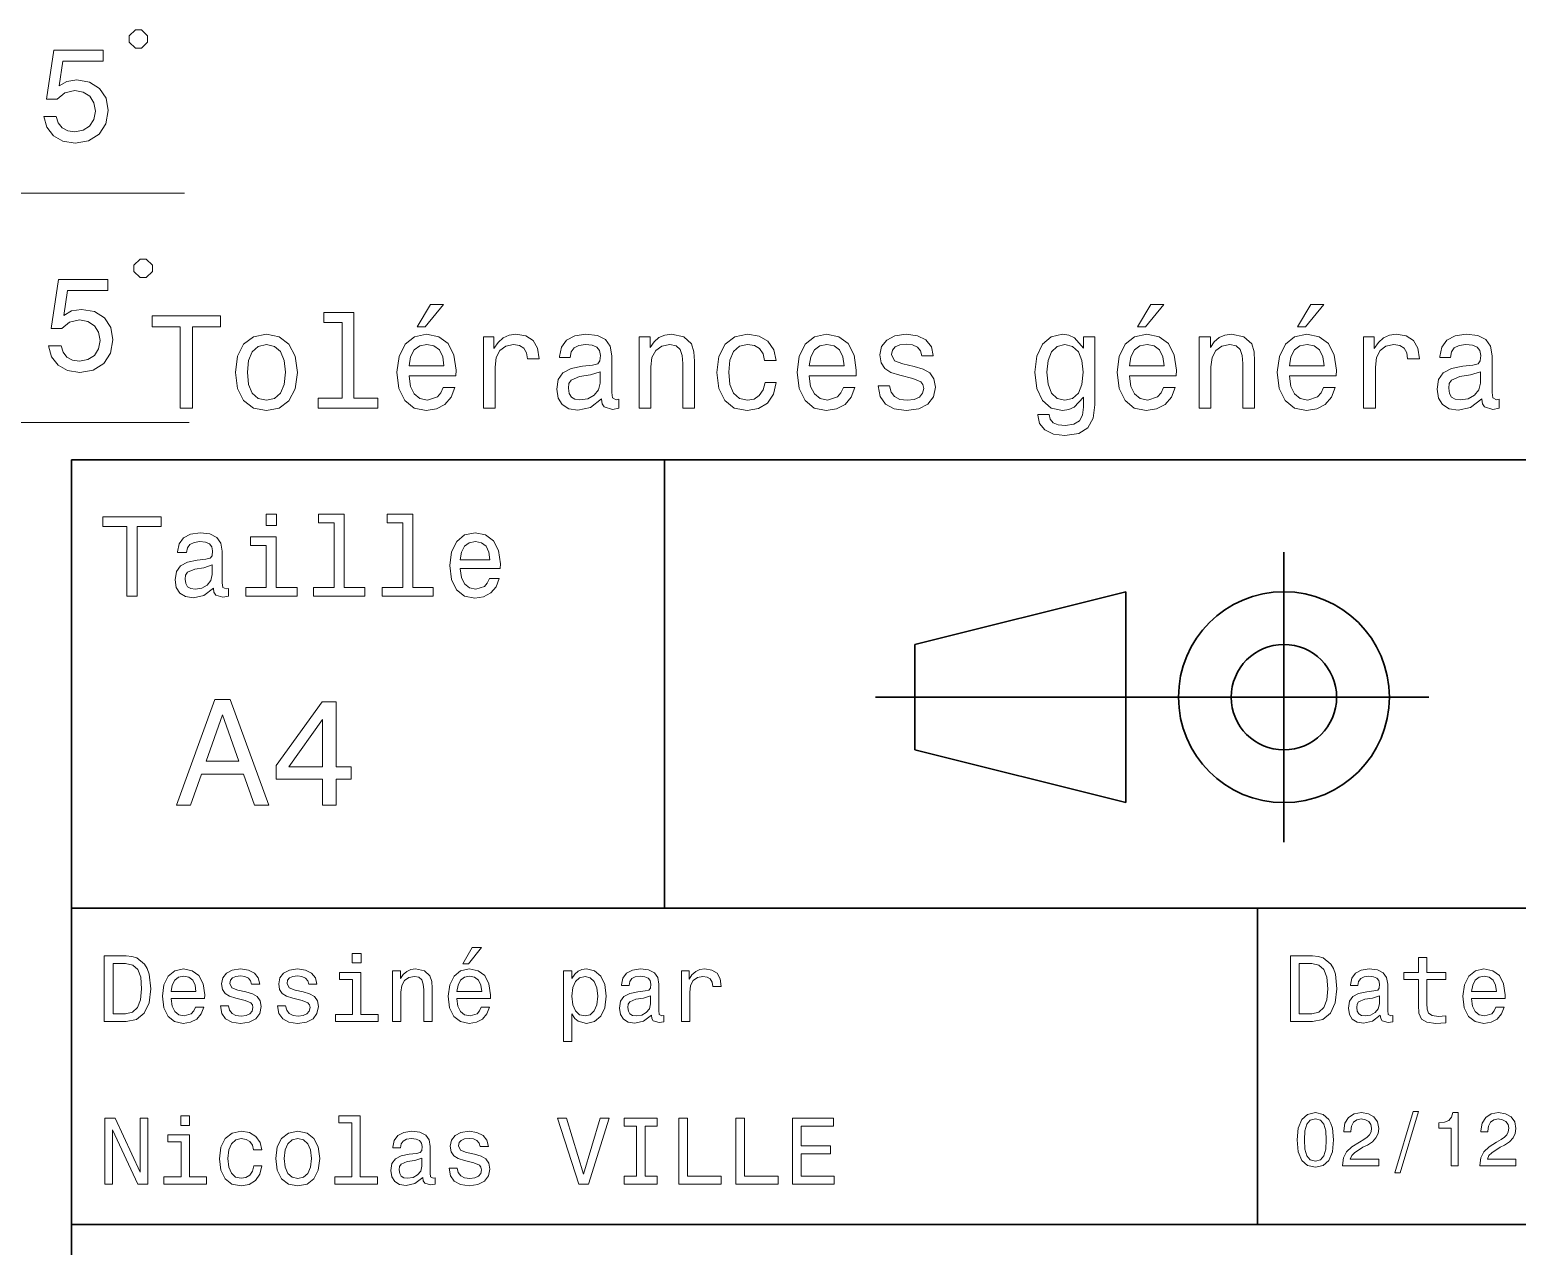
# Model space of a CAD drawing. Extents: x 0 to 297, y 0 to 210.
# Drawn here: x 95.4 to 151.9, y 40.2 to 86.3 of the extents above; entities that cross this region are included whole.
import ezdxf

# ---------------------------------------------------------------- set-up
doc = ezdxf.new("R2010")
doc.units = 0

msp = doc.modelspace()

# ---------------------------------------------------------------- linework, layer by layer
at = {"color": 7, "lineweight": 13}
for p, q in [((71.696877, 80.121094), (101.293655, 80.121094)), ((79.347679, 71.418694), (101.472412, 71.418694))]:
    msp.add_line(p, q, dxfattribs=at)
at = {"color": 7, "lineweight": 35}
for p, q in [((97, 10), (97, 70)), ((97, 70), (287, 70)), ((127.5, 61), (148.5, 61)), ((97, 53), (162, 53)), ((97, 41), (162, 41))]:
    msp.add_line(p, q, dxfattribs=at)
at = {"color": 7, "lineweight": 35, "ltscale": 0.425}
msp.add_line((119.5, 53), (119.5, 70), dxfattribs=at)
at = {"color": 7, "lineweight": 35, "ltscale": 0.275}
msp.add_line((143, 55.5), (143, 66.5), dxfattribs=at)
at = {"color": 7, "lineweight": 35, "ltscale": 0.206155}
for p, q in [((129, 63), (137, 65)), ((137, 57), (129, 59))]:
    msp.add_line(p, q, dxfattribs=at)
at = {"color": 7, "lineweight": 35, "ltscale": 0.2}
msp.add_line((137, 65), (137, 57), dxfattribs=at)
at = {"color": 7, "lineweight": 35, "ltscale": 0.1}
msp.add_line((129, 59), (129, 63), dxfattribs=at)
at = {"color": 7, "lineweight": 35, "ltscale": 0.3}
msp.add_line((142, 41), (142, 53), dxfattribs=at)
at = {"color": 7, "lineweight": 13}
for points in [[(99.426987, 85.621094), (99.660324, 85.621094), (99.893661, 85.854424), (99.893661, 86.087761), (99.660324, 86.321091), (99.426987, 86.321091), (99.193657, 86.087761), (99.193657, 85.854424)], [(95.95826, 83.03392), (96.069214, 82.620377), (96.31633, 82.297607), (96.679443, 82.095879), (97.143417, 82.020226), (97.652786, 82.111008), (98.051193, 82.358124), (98.30336, 82.751495), (98.399185, 83.255821), (98.313446, 83.724838), (98.071365, 84.092995), (97.69313, 84.330025), (97.203934, 84.415764), (96.825699, 84.35524), (96.533188, 84.188812), (96.674393, 85.131897), (98.207535, 85.131897), (98.207535, 85.545441), (96.336502, 85.545441), (96.059128, 83.689537), (96.462585, 83.689537), (96.755089, 83.926567), (97.128288, 84.012306), (97.45105, 83.956825), (97.698174, 83.795441), (97.854507, 83.548325), (97.909988, 83.230606), (97.854507, 82.91288), (97.69313, 82.665764), (97.446014, 82.509422), (97.128288, 82.453949), (96.860992, 82.48925), (96.654221, 82.60524), (96.50293, 82.786797), (96.427277, 83.03392)], [(99.605751, 76.918694), (99.839081, 76.918694), (100.072418, 77.152023), (100.072418, 77.385361), (99.839081, 77.61869), (99.605751, 77.61869), (99.372421, 77.385361), (99.372421, 77.152023)], [(96.137024, 74.33152), (96.247971, 73.917969), (96.495087, 73.595207), (96.8582, 73.393478), (97.322174, 73.317825), (97.831543, 73.408607), (98.229958, 73.655724), (98.482117, 74.049095), (98.577942, 74.553421), (98.492203, 75.022438), (98.25013, 75.390594), (97.871887, 75.627625), (97.382698, 75.713364), (97.004456, 75.65284), (96.711945, 75.48642), (96.853157, 76.429497), (98.386299, 76.429497), (98.386299, 76.843048), (96.515259, 76.843048), (96.237885, 74.987137), (96.641342, 74.987137), (96.933853, 75.224167), (97.307053, 75.309906), (97.629814, 75.254425), (97.876938, 75.093048), (98.033272, 74.845924), (98.088745, 74.528206), (98.033272, 74.21048), (97.871887, 73.963364), (97.624771, 73.807022), (97.307053, 73.751549), (97.039757, 73.78685), (96.832985, 73.90284), (96.681686, 74.084396), (96.606041, 74.33152)], [(110.122002, 75.045486), (110.419548, 75.045486), (111.12056, 75.902832), (110.626328, 75.902832)], [(137.446198, 75.045486), (137.743759, 75.045486), (138.444763, 75.902832), (137.950531, 75.902832)], [(143.51825, 75.045486), (143.815796, 75.045486), (144.516815, 75.902832), (144.022568, 75.902832)], [(101.129929, 71.969116), (101.593903, 71.969116), (101.593903, 75.045486), (102.652977, 75.045486), (102.652977, 75.469116), (100.065804, 75.469116), (100.065804, 75.045486), (101.129929, 75.045486)], [(107.272575, 75.216957), (107.272575, 72.342316), (106.359756, 72.342316), (106.359756, 71.969116), (108.624161, 71.969116), (108.624161, 72.342316), (107.716385, 72.342316), (107.716385, 75.590157), (106.576614, 75.590157), (106.576614, 75.216957)], [(103.222862, 73.320702), (103.303558, 72.705429), (103.535545, 72.251534), (103.903702, 71.969116), (104.397934, 71.873299), (104.887131, 71.969116), (105.255287, 72.24649), (105.487274, 72.700386), (105.573013, 73.320702), (105.487274, 73.935974), (105.255287, 74.394905), (104.887131, 74.672287), (104.397934, 74.773148), (103.903702, 74.672287), (103.535545, 74.389862), (103.303558, 73.935974)], [(109.814362, 73.194618), (111.589584, 73.194618), (111.59462, 73.40139), (111.513931, 73.981361), (111.29203, 74.415085), (110.939003, 74.67733), (110.469986, 74.773148), (110.011047, 74.672287), (109.65802, 74.389862), (109.431076, 73.930931), (109.350388, 73.325745), (109.426033, 72.705429), (109.652985, 72.251534), (110.000961, 71.969116), (110.454857, 71.873299), (110.848228, 71.938858), (111.17099, 72.110329), (111.40802, 72.38266), (111.544189, 72.745773), (111.105431, 72.745773), (111.014648, 72.544044), (110.88353, 72.392746), (110.51033, 72.271713), (110.222862, 72.327187), (110.006004, 72.5037), (109.864799, 72.791161), (109.814362, 73.179489)], [(112.628487, 71.969116), (113.072289, 71.969116), (113.072289, 73.517387), (113.117676, 73.890587), (113.253845, 74.157875), (113.475746, 74.31926), (113.7733, 74.374733), (113.995201, 74.339432), (114.161629, 74.238571), (114.262489, 74.067101), (114.297791, 73.835114), (114.746643, 73.835114), (114.686119, 74.243614), (114.519699, 74.536118), (114.242317, 74.712631), (113.864075, 74.773148), (113.606873, 74.732803), (113.384972, 74.631943), (113.188286, 74.460472), (113.031944, 74.228485), (113.031944, 74.67733), (112.628487, 74.67733)], [(117.106873, 72.322144), (117.106873, 72.307014), (117.132088, 72.135544), (117.207733, 72.014503), (117.525459, 71.918686), (117.772575, 71.95903), (117.772575, 72.301971), (117.666672, 72.286842), (117.525459, 72.352402), (117.500244, 72.554131), (117.500244, 73.956146), (117.439728, 74.314217), (117.263214, 74.566376), (116.955574, 74.717674), (116.521858, 74.773148), (116.098228, 74.712631), (115.785545, 74.541161), (115.58886, 74.273872), (115.5233, 73.920845), (115.5233, 73.890587), (115.921715, 73.890587), (115.957016, 74.102402), (116.067963, 74.2537), (116.249527, 74.344475), (116.506729, 74.379776), (116.753845, 74.354561), (116.930359, 74.278915), (117.03627, 74.147789), (117.071571, 73.966232), (117.051392, 73.754417), (116.970703, 73.648514), (116.768974, 73.598076), (116.390732, 73.557732), (115.957016, 73.466957), (115.649376, 73.305573), (115.467819, 73.053413), (115.412346, 72.680214), (115.462776, 72.347359), (115.619118, 72.100243), (115.871277, 71.943901), (116.219261, 71.888428), (116.688286, 71.994331)], [(118.534103, 71.969116), (118.977905, 71.969116), (118.977905, 73.532516), (119.0233, 73.890587), (119.169556, 74.152832), (119.3965, 74.314217), (119.699089, 74.374733), (119.941162, 74.324303), (120.092461, 74.188133), (120.168106, 73.961189), (120.193329, 73.6586), (120.193329, 71.969116), (120.637131, 71.969116), (120.637131, 73.749374), (120.616959, 74.107445), (120.526184, 74.404999), (120.22863, 74.67733), (119.764648, 74.773148), (119.507446, 74.737846), (119.290588, 74.642029), (119.103989, 74.480644), (118.957733, 74.263786), (118.957733, 74.67733), (118.534103, 74.67733)], [(123.294914, 73.779633), (123.733673, 73.779633), (123.642899, 74.18309), (123.426041, 74.500816), (123.088142, 74.697502), (122.649384, 74.773148), (122.16523, 74.672287), (121.797073, 74.389862), (121.565086, 73.930931), (121.48439, 73.315659), (121.560043, 72.705429), (121.786987, 72.251534), (122.145058, 71.969116), (122.634247, 71.873299), (123.06797, 71.948944), (123.405869, 72.160759), (123.637848, 72.493614), (123.738716, 72.937416), (123.315086, 72.937416), (123.239441, 72.654999), (123.098228, 72.443176), (122.8965, 72.312057), (122.649384, 72.271713), (122.341743, 72.337273), (122.119843, 72.539001), (121.983673, 72.866814), (121.938286, 73.330788), (121.983673, 73.784676), (122.124886, 74.112488), (122.35183, 74.314217), (122.649384, 74.384819), (122.911629, 74.339432), (123.108315, 74.223442), (123.239441, 74.031799)], [(124.994476, 73.194618), (126.769699, 73.194618), (126.774734, 73.40139), (126.694046, 73.981361), (126.472145, 74.415085), (126.119118, 74.67733), (125.650101, 74.773148), (125.191162, 74.672287), (124.838142, 74.389862), (124.611191, 73.930931), (124.530502, 73.325745), (124.606155, 72.705429), (124.833099, 72.251534), (125.181076, 71.969116), (125.634972, 71.873299), (126.028343, 71.938858), (126.351105, 72.110329), (126.588142, 72.38266), (126.724304, 72.745773), (126.285545, 72.745773), (126.194763, 72.544044), (126.063644, 72.392746), (125.690445, 72.271713), (125.402985, 72.327187), (125.186127, 72.5037), (125.044914, 72.791161), (124.994476, 73.179489)], [(128.968536, 73.547646), (128.539871, 73.648514), (128.222137, 73.764503), (128.116241, 74.001534), (128.1465, 74.167961), (128.252411, 74.289001), (128.423874, 74.364647), (128.67099, 74.394905), (128.90802, 74.364647), (129.09462, 74.273872), (129.215668, 74.137703), (129.266098, 73.956146), (129.699814, 73.956146), (129.699814, 73.966232), (129.624161, 74.294044), (129.417389, 74.551247), (129.09462, 74.712631), (128.67099, 74.773148), (128.24231, 74.712631), (127.929642, 74.546204), (127.732956, 74.299088), (127.672432, 73.986404), (127.717819, 73.683815), (127.859032, 73.472), (128.091019, 73.320702), (128.428925, 73.21479), (128.923157, 73.093758), (129.225739, 72.967674), (129.306442, 72.866814), (129.3367, 72.715515), (129.291306, 72.528915), (129.170273, 72.387703), (128.973587, 72.296928), (128.711334, 72.26667), (128.43396, 72.296928), (128.232239, 72.402832), (128.096069, 72.574303), (128.040588, 72.811333), (127.611916, 72.811333), (127.682518, 72.407875), (127.88929, 72.115372), (128.217102, 71.938858), (128.67099, 71.873299), (129.14505, 71.938858), (129.493042, 72.115372), (129.704849, 72.397789), (129.780502, 72.765945), (129.725021, 73.083672), (129.56868, 73.300529), (129.311478, 73.441742)], [(135.822296, 72.090157), (135.822296, 74.67733), (135.398651, 74.67733), (135.398651, 74.238571), (135.050674, 74.636986), (134.838852, 74.737846), (134.601822, 74.773148), (134.173157, 74.672287), (133.840302, 74.389862), (133.623444, 73.935974), (133.547791, 73.325745), (133.623444, 72.710472), (133.840302, 72.256577), (134.173157, 71.969116), (134.601822, 71.873299), (134.843903, 71.9086), (135.045624, 71.999374), (135.398651, 72.38266), (135.398651, 71.999374), (135.358307, 71.696785), (135.24736, 71.479919), (135.035538, 71.353844), (134.717819, 71.308456), (134.440445, 71.338715), (134.243759, 71.41436), (134.127762, 71.545486), (134.092468, 71.722), (133.663788, 71.722), (133.663788, 71.701828), (133.72934, 71.379059), (133.931076, 71.136986), (134.253845, 70.980644), (134.692596, 70.925171), (135.217102, 71.000816), (135.565079, 71.212631), (135.761765, 71.580788)], [(137.138565, 73.194618), (138.913788, 73.194618), (138.918823, 73.40139), (138.838135, 73.981361), (138.616241, 74.415085), (138.263214, 74.67733), (137.794189, 74.773148), (137.335251, 74.672287), (136.982224, 74.389862), (136.75528, 73.930931), (136.674591, 73.325745), (136.750244, 72.705429), (136.977188, 72.251534), (137.325165, 71.969116), (137.779053, 71.873299), (138.172424, 71.938858), (138.495193, 72.110329), (138.732224, 72.38266), (138.868393, 72.745773), (138.429626, 72.745773), (138.338852, 72.544044), (138.207733, 72.392746), (137.834534, 72.271713), (137.547073, 72.327187), (137.330215, 72.5037), (137.188995, 72.791161), (137.138565, 73.179489)], [(139.786255, 71.969116), (140.230072, 71.969116), (140.230072, 73.532516), (140.275452, 73.890587), (140.421707, 74.152832), (140.648651, 74.314217), (140.951248, 74.374733), (141.193329, 74.324303), (141.34462, 74.188133), (141.420273, 73.961189), (141.44548, 73.6586), (141.44548, 71.969116), (141.889282, 71.969116), (141.889282, 73.749374), (141.86911, 74.107445), (141.778336, 74.404999), (141.480789, 74.67733), (141.016815, 74.773148), (140.759613, 74.737846), (140.542755, 74.642029), (140.35614, 74.480644), (140.2099, 74.263786), (140.2099, 74.67733), (139.786255, 74.67733)], [(143.210617, 73.194618), (144.985825, 73.194618), (144.990875, 73.40139), (144.910187, 73.981361), (144.688278, 74.415085), (144.335251, 74.67733), (143.866241, 74.773148), (143.407303, 74.672287), (143.054276, 74.389862), (142.827332, 73.930931), (142.746643, 73.325745), (142.822281, 72.705429), (143.049225, 72.251534), (143.397217, 71.969116), (143.851105, 71.873299), (144.244476, 71.938858), (144.567245, 72.110329), (144.804276, 72.38266), (144.940445, 72.745773), (144.501678, 72.745773), (144.410904, 72.544044), (144.279785, 72.392746), (143.906586, 72.271713), (143.61911, 72.327187), (143.402252, 72.5037), (143.261047, 72.791161), (143.210617, 73.179489)], [(146.024734, 71.969116), (146.468536, 71.969116), (146.468536, 73.517387), (146.513931, 73.890587), (146.650085, 74.157875), (146.871994, 74.31926), (147.16954, 74.374733), (147.391449, 74.339432), (147.557877, 74.238571), (147.658737, 74.067101), (147.694046, 73.835114), (148.142883, 73.835114), (148.082367, 74.243614), (147.915939, 74.536118), (147.638565, 74.712631), (147.260315, 74.773148), (147.003113, 74.732803), (146.781219, 74.631943), (146.584534, 74.460472), (146.428192, 74.228485), (146.428192, 74.67733), (146.024734, 74.67733)], [(150.503113, 72.322144), (150.503113, 72.307014), (150.528336, 72.135544), (150.603973, 72.014503), (150.921707, 71.918686), (151.168823, 71.95903), (151.168823, 72.301971), (151.062912, 72.286842), (150.921707, 72.352402), (150.896484, 72.554131), (150.896484, 73.956146), (150.835968, 74.314217), (150.659454, 74.566376), (150.351822, 74.717674), (149.918106, 74.773148), (149.494476, 74.712631), (149.181793, 74.541161), (148.985107, 74.273872), (148.91954, 73.920845), (148.91954, 73.890587), (149.317963, 73.890587), (149.353271, 74.102402), (149.464218, 74.2537), (149.645767, 74.344475), (149.902969, 74.379776), (150.150085, 74.354561), (150.326599, 74.278915), (150.43251, 74.147789), (150.467819, 73.966232), (150.447647, 73.754417), (150.366943, 73.648514), (150.165222, 73.598076), (149.786987, 73.557732), (149.353271, 73.466957), (149.045624, 73.305573), (148.864075, 73.053413), (148.808594, 72.680214), (148.859024, 72.347359), (149.015366, 72.100243), (149.267532, 71.943901), (149.615509, 71.888428), (150.084534, 71.994331)], [(103.676758, 73.325745), (103.722145, 73.779633), (103.863358, 74.107445), (104.090302, 74.309174), (104.397934, 74.379776), (104.700531, 74.309174), (104.927475, 74.112488), (105.068687, 73.779633), (105.119118, 73.325745), (105.068687, 72.866814), (104.927475, 72.533958), (104.700531, 72.33223), (104.397934, 72.26667), (104.090302, 72.33223), (103.863358, 72.533958), (103.722145, 72.866814)], [(109.814362, 73.567818), (109.869843, 73.915802), (110.006004, 74.173004), (110.212776, 74.329346), (110.485115, 74.384819), (110.752403, 74.329346), (110.959175, 74.173004), (111.085258, 73.915802), (111.130646, 73.567818)], [(124.994476, 73.567818), (125.049957, 73.915802), (125.186127, 74.173004), (125.392899, 74.329346), (125.66523, 74.384819), (125.932518, 74.329346), (126.13929, 74.173004), (126.265373, 73.915802), (126.31076, 73.567818)], [(134.006729, 73.325745), (134.052109, 73.77459), (134.188278, 74.107445), (134.400101, 74.304131), (134.682526, 74.374733), (134.980072, 74.304131), (135.201965, 74.107445), (135.338135, 73.77459), (135.388565, 73.325745), (135.338135, 72.866814), (135.201965, 72.539001), (134.980072, 72.337273), (134.682526, 72.271713), (134.400101, 72.337273), (134.188278, 72.539001), (134.052109, 72.871857)], [(137.138565, 73.567818), (137.194046, 73.915802), (137.330215, 74.173004), (137.536987, 74.329346), (137.809326, 74.384819), (138.076614, 74.329346), (138.283386, 74.173004), (138.409454, 73.915802), (138.454849, 73.567818)], [(143.210617, 73.567818), (143.266083, 73.915802), (143.402252, 74.173004), (143.609024, 74.329346), (143.881363, 74.384819), (144.148651, 74.329346), (144.355423, 74.173004), (144.481506, 73.915802), (144.526886, 73.567818)], [(117.056442, 72.917244), (116.995918, 72.654999), (116.834534, 72.453262), (116.592461, 72.322144), (116.294914, 72.276756), (116.103271, 72.301971), (115.967102, 72.38266), (115.881363, 72.523872), (115.856155, 72.720558), (115.876328, 72.897072), (115.957016, 73.023148), (116.279785, 73.16436), (116.688286, 73.224876), (117.056442, 73.345917)], [(150.452682, 72.917244), (150.392166, 72.654999), (150.230789, 72.453262), (149.988708, 72.322144), (149.691162, 72.276756), (149.499512, 72.301971), (149.363342, 72.38266), (149.277618, 72.523872), (149.252396, 72.720558), (149.272568, 72.897072), (149.353271, 73.023148), (149.676025, 73.16436), (150.084534, 73.224876), (150.452682, 73.345917)], [(99.102303, 64.837173), (99.5, 64.837173), (99.5, 67.47406), (100.407784, 67.47406), (100.407784, 67.837173), (98.190201, 67.837173), (98.190201, 67.47406), (99.102303, 67.47406)], [(104.786743, 67.940918), (104.384727, 67.940918), (104.384727, 67.508644), (104.786743, 67.508644)], [(106.969742, 67.621033), (106.969742, 65.157059), (106.187317, 65.157059), (106.187317, 64.837173), (108.128242, 64.837173), (108.128242, 65.157059), (107.350143, 65.157059), (107.350143, 67.940918), (106.373199, 67.940918), (106.373199, 67.621033)], [(109.572044, 67.621033), (109.572044, 65.157059), (108.789627, 65.157059), (108.789627, 64.837173), (110.730545, 64.837173), (110.730545, 65.157059), (109.952454, 65.157059), (109.952454, 67.940918), (108.975502, 67.940918), (108.975502, 67.621033)], [(102.387611, 65.139771), (102.387611, 65.126801), (102.409225, 64.979828), (102.47406, 64.876076), (102.746399, 64.793945), (102.958214, 64.828529), (102.958214, 65.122475), (102.867432, 65.109505), (102.746399, 65.165703), (102.724785, 65.338615), (102.724785, 66.540344), (102.672913, 66.84726), (102.521614, 67.0634), (102.257927, 67.193085), (101.886169, 67.240631), (101.523056, 67.188759), (101.255043, 67.041786), (101.086456, 66.812675), (101.030258, 66.510086), (101.030258, 66.484146), (101.371758, 66.484146), (101.402016, 66.665703), (101.497116, 66.795387), (101.65274, 66.873199), (101.873199, 66.903458), (102.085014, 66.881844), (102.236313, 66.817001), (102.327087, 66.704605), (102.357346, 66.548988), (102.340057, 66.367432), (102.270897, 66.276657), (102.097984, 66.233429), (101.773773, 66.198845), (101.402016, 66.121033), (101.138329, 65.982704), (100.982712, 65.766571), (100.935158, 65.446686), (100.978386, 65.161385), (101.112389, 64.949562), (101.328529, 64.815559), (101.626801, 64.768013), (102.028816, 64.858788)], [(111.750717, 65.887604), (113.272339, 65.887604), (113.276657, 66.064842), (113.207497, 66.561958), (113.017288, 66.933716), (112.714699, 67.158501), (112.312683, 67.240631), (111.919312, 67.154175), (111.616714, 66.912102), (111.422188, 66.51873), (111.353027, 66), (111.41787, 65.4683), (111.612396, 65.079247), (111.91066, 64.837173), (112.299713, 64.755043), (112.636887, 64.811234), (112.913544, 64.958214), (113.116714, 65.191643), (113.233429, 65.502876), (112.857346, 65.502876), (112.779541, 65.329971), (112.667145, 65.200287), (112.34726, 65.096542), (112.100868, 65.144089), (111.914986, 65.295387), (111.793945, 65.541786), (111.750717, 65.874634)], [(104.773773, 65.157059), (104.773773, 67.080688), (103.796829, 67.080688), (103.796829, 66.756485), (104.393372, 66.756485), (104.393372, 65.157059), (103.615273, 65.157059), (103.615273, 64.837173), (105.560516, 64.837173), (105.560516, 65.157059)], [(111.750717, 66.207489), (111.798271, 66.50576), (111.914986, 66.726219), (112.092216, 66.860229), (112.325653, 66.907776), (112.554756, 66.860229), (112.731987, 66.726219), (112.840057, 66.50576), (112.878967, 66.207489)], [(102.344383, 65.649857), (102.292511, 65.425072), (102.154182, 65.252159), (101.946686, 65.139771), (101.691643, 65.100861), (101.527374, 65.122475), (101.41066, 65.191643), (101.337173, 65.312675), (101.315559, 65.481262), (101.332855, 65.632561), (101.402016, 65.740631), (101.678673, 65.861671), (102.028816, 65.913544), (102.344383, 66.017288)], [(100.982712, 56.9049), (101.51297, 56.9049), (101.933716, 58.080692), (103.530258, 58.080692), (103.951012, 56.9049), (104.492798, 56.9049), (103.028816, 60.910664), (102.440926, 60.910664)], [(106.521614, 56.9049), (107.040344, 56.9049), (107.040344, 57.896255), (107.610954, 57.896255), (107.610954, 58.357349), (107.040344, 58.357349), (107.040344, 60.818443), (106.515854, 60.818443), (104.763687, 58.403458), (104.763687, 57.896255), (106.521614, 57.896255)], [(102.118156, 58.570606), (102.734871, 60.334293), (103.351585, 58.570606)], [(105.247841, 58.357349), (106.521614, 60.149857), (106.521614, 58.357349)], [(111.84726, 50.88797), (112.059799, 50.88797), (112.560516, 51.500362), (112.207489, 51.500362)], [(99.080688, 51.190563), (98.248558, 51.190563), (98.248558, 48.690563), (99.080688, 48.690563), (99.473343, 48.769814), (99.765129, 49.011169), (99.945244, 49.40382), (100.010086, 49.940563), (99.952446, 50.488113), (99.880402, 50.70425), (99.779541, 50.877163), (99.487755, 51.111313), (99.296829, 51.168949)], [(99.055473, 50.891571), (99.329254, 50.837536), (99.516571, 50.671829), (99.628242, 50.376442), (99.664268, 49.940563), (99.624641, 49.519093), (99.51297, 49.223705), (99.322044, 49.047192), (99.055473, 48.989555), (98.583572, 48.989555), (98.583572, 50.891571)], [(107.992798, 51.27702), (107.657784, 51.27702), (107.657784, 50.916786), (107.992798, 50.916786)], [(144.080688, 51.190563), (143.248566, 51.190563), (143.248566, 48.690563), (144.080688, 48.690563), (144.473343, 48.769814), (144.765137, 49.011169), (144.945251, 49.40382), (145.010086, 49.940563), (144.952454, 50.488113), (144.880402, 50.70425), (144.779541, 50.877163), (144.487747, 51.111313), (144.296829, 51.168949)], [(144.055481, 50.891571), (144.329254, 50.837536), (144.516571, 50.671829), (144.628235, 50.376442), (144.664261, 49.940563), (144.624634, 49.519093), (144.51297, 49.223705), (144.322052, 49.047192), (144.055481, 48.989555), (143.583572, 48.989555), (143.583572, 50.891571)], [(148.100861, 50.289986), (148.100861, 49.320965), (148.122482, 49.007565), (148.223343, 48.791428), (148.425079, 48.665348), (148.767288, 48.62212), (149.141937, 48.640129), (149.141937, 48.913906), (148.868149, 48.892292), (148.619598, 48.921112), (148.486313, 49.011169), (148.42868, 49.162464), (148.417862, 49.375), (148.417862, 50.289986), (149.141937, 50.289986), (149.141937, 50.560158), (148.417862, 50.560158), (148.417862, 51.125721), (148.100861, 51.125721), (148.100861, 50.560158), (147.553314, 50.560158), (147.553314, 50.289986)], [(100.784584, 49.565922), (102.052597, 49.565922), (102.056198, 49.713619), (101.998558, 50.127884), (101.840057, 50.437683), (101.587898, 50.625), (101.252884, 50.693443), (100.925072, 50.621399), (100.672913, 50.41967), (100.510803, 50.091862), (100.453171, 49.659584), (100.507202, 49.216499), (100.669312, 48.892292), (100.91787, 48.690563), (101.242073, 48.62212), (101.523056, 48.668949), (101.753601, 48.791428), (101.922913, 48.98595), (102.020172, 49.245319), (101.706772, 49.245319), (101.64193, 49.101227), (101.548271, 48.993156), (101.2817, 48.9067), (101.07637, 48.946327), (100.921471, 49.072407), (100.820602, 49.27774), (100.784584, 49.555115)], [(100.784584, 49.832493), (100.824211, 50.081055), (100.921471, 50.264771), (101.069168, 50.376442), (101.263687, 50.416069), (101.454613, 50.376442), (101.602303, 50.264771), (101.69236, 50.081055), (101.724785, 49.832493)], [(103.623199, 49.818085), (103.317001, 49.890129), (103.090057, 49.972984), (103.014412, 50.142292), (103.036026, 50.261169), (103.111671, 50.347622), (103.234146, 50.401657), (103.41066, 50.423271), (103.579971, 50.401657), (103.713257, 50.336815), (103.799713, 50.239555), (103.835732, 50.109871), (104.145531, 50.109871), (104.145531, 50.117077), (104.091499, 50.351227), (103.943802, 50.534943), (103.713257, 50.650219), (103.41066, 50.693443), (103.104469, 50.650219), (102.881126, 50.531342), (102.740631, 50.354828), (102.697403, 50.131485), (102.729828, 49.915348), (102.830688, 49.76405), (102.996399, 49.655983), (103.237755, 49.580334), (103.590775, 49.493877), (103.806915, 49.40382), (103.864555, 49.331772), (103.886169, 49.223705), (103.853745, 49.09042), (103.767288, 48.989555), (103.626801, 48.924713), (103.439484, 48.903099), (103.241356, 48.924713), (103.09726, 49.000362), (103, 49.122841), (102.960373, 49.292149), (102.654175, 49.292149), (102.704613, 49.003963), (102.852303, 48.795029), (103.086456, 48.668949), (103.41066, 48.62212), (103.749283, 48.668949), (103.997841, 48.795029), (104.149139, 48.996758), (104.203171, 49.259727), (104.163544, 49.486671), (104.051872, 49.641571), (103.868156, 49.742435)], [(105.791786, 49.818085), (105.485588, 49.890129), (105.258644, 49.972984), (105.182999, 50.142292), (105.204613, 50.261169), (105.280258, 50.347622), (105.40274, 50.401657), (105.579254, 50.423271), (105.748558, 50.401657), (105.881844, 50.336815), (105.9683, 50.239555), (106.004326, 50.109871), (106.314117, 50.109871), (106.314117, 50.117077), (106.260086, 50.351227), (106.112396, 50.534943), (105.881844, 50.650219), (105.579254, 50.693443), (105.273056, 50.650219), (105.049713, 50.531342), (104.909225, 50.354828), (104.865997, 50.131485), (104.898415, 49.915348), (104.999283, 49.76405), (105.164986, 49.655983), (105.406342, 49.580334), (105.759369, 49.493877), (105.975502, 49.40382), (106.033142, 49.331772), (106.054756, 49.223705), (106.022339, 49.09042), (105.935883, 48.989555), (105.795387, 48.924713), (105.60807, 48.903099), (105.409943, 48.924713), (105.265854, 49.000362), (105.168587, 49.122841), (105.12896, 49.292149), (104.822769, 49.292149), (104.873199, 49.003963), (105.020897, 48.795029), (105.255043, 48.668949), (105.579254, 48.62212), (105.91787, 48.668949), (106.166428, 48.795029), (106.317726, 48.996758), (106.371758, 49.259727), (106.33213, 49.486671), (106.220459, 49.641571), (106.036743, 49.742435)], [(107.981987, 48.957134), (107.981987, 50.560158), (107.16787, 50.560158), (107.16787, 50.289986), (107.664986, 50.289986), (107.664986, 48.957134), (107.016571, 48.957134), (107.016571, 48.690563), (108.637611, 48.690563), (108.637611, 48.957134)], [(109.181557, 48.690563), (109.498558, 48.690563), (109.498558, 49.807278), (109.530983, 50.063042), (109.635445, 50.250362), (109.797546, 50.365635), (110.013687, 50.408863), (110.1866, 50.372841), (110.29467, 50.275578), (110.348701, 50.113472), (110.366714, 49.897335), (110.366714, 48.690563), (110.683716, 48.690563), (110.683716, 49.962177), (110.669312, 50.217941), (110.604469, 50.430477), (110.39193, 50.625), (110.060516, 50.693443), (109.876801, 50.668228), (109.721901, 50.599785), (109.588615, 50.484512), (109.484146, 50.329613), (109.484146, 50.625), (109.181557, 50.625)], [(111.627518, 49.565922), (112.895531, 49.565922), (112.899132, 49.713619), (112.841499, 50.127884), (112.682999, 50.437683), (112.430832, 50.625), (112.095825, 50.693443), (111.768013, 50.621399), (111.515854, 50.41967), (111.353745, 50.091862), (111.296112, 49.659584), (111.350143, 49.216499), (111.512245, 48.892292), (111.760803, 48.690563), (112.085014, 48.62212), (112.365997, 48.668949), (112.596542, 48.791428), (112.765854, 48.98595), (112.863113, 49.245319), (112.549713, 49.245319), (112.484871, 49.101227), (112.391212, 48.993156), (112.124641, 48.9067), (111.919312, 48.946327), (111.764412, 49.072407), (111.663544, 49.27774), (111.627518, 49.555115)], [(111.627518, 49.832493), (111.667145, 50.081055), (111.764412, 50.264771), (111.912102, 50.376442), (112.106628, 50.416069), (112.297546, 50.376442), (112.445244, 50.264771), (112.535301, 50.081055), (112.567726, 49.832493)], [(115.986313, 50.326012), (115.986313, 50.625), (115.669312, 50.625), (115.669312, 47.941284), (115.986313, 47.941284), (115.986313, 48.98595), (116.097984, 48.816643), (116.22406, 48.704971), (116.541069, 48.62212), (116.843658, 48.690563), (117.081413, 48.895893), (117.236313, 49.2201), (117.293945, 49.659584), (117.236313, 50.095463), (117.081413, 50.41967), (116.843658, 50.621399), (116.541069, 50.693443), (116.368156, 50.671829), (116.220459, 50.603386), (116.094383, 50.488113)], [(116.48703, 48.9067), (116.274498, 48.953533), (116.119598, 49.097622), (116.022339, 49.331772), (115.989914, 49.659584), (116.022339, 49.983791), (116.119598, 50.217941), (116.274498, 50.358429), (116.48703, 50.408863), (116.681557, 50.358429), (116.836456, 50.21434), (116.933716, 49.98019), (116.969742, 49.659584), (116.933716, 49.335377), (116.836456, 49.097622), (116.681557, 48.953533)], [(119.005043, 48.942726), (119.005043, 48.931919), (119.023056, 48.809441), (119.077087, 48.722984), (119.304031, 48.654541), (119.480545, 48.683357), (119.480545, 48.928314), (119.4049, 48.917507), (119.304031, 48.96434), (119.286026, 49.108429), (119.286026, 50.109871), (119.242798, 50.365635), (119.116714, 50.54575), (118.896973, 50.65382), (118.587173, 50.693443), (118.284584, 50.650219), (118.061241, 50.52774), (117.920746, 50.336815), (117.873917, 50.084656), (117.873917, 50.063042), (118.158501, 50.063042), (118.183716, 50.21434), (118.26297, 50.322407), (118.392654, 50.387249), (118.57637, 50.412464), (118.752884, 50.394455), (118.878967, 50.34042), (118.954613, 50.246758), (118.979828, 50.117077), (118.965416, 49.965778), (118.907784, 49.890129), (118.763687, 49.854107), (118.493515, 49.825291), (118.183716, 49.760448), (117.963974, 49.645176), (117.834297, 49.465057), (117.79467, 49.19849), (117.830688, 48.960735), (117.942368, 48.784222), (118.122482, 48.67255), (118.37104, 48.632927), (118.706055, 48.708576)], [(120.143372, 48.690563), (120.460373, 48.690563), (120.460373, 49.796471), (120.492798, 50.063042), (120.590057, 50.253963), (120.748558, 50.369236), (120.961098, 50.408863), (121.119598, 50.383648), (121.238472, 50.3116), (121.310516, 50.189121), (121.335739, 50.023415), (121.656342, 50.023415), (121.613113, 50.315205), (121.49424, 50.524136), (121.296112, 50.650219), (121.02594, 50.693443), (120.842224, 50.664627), (120.683716, 50.592579), (120.543228, 50.4701), (120.431557, 50.304398), (120.431557, 50.625), (120.143372, 50.625)], [(146.656342, 48.942726), (146.656342, 48.931919), (146.674347, 48.809441), (146.728394, 48.722984), (146.955338, 48.654541), (147.131851, 48.683357), (147.131851, 48.928314), (147.056198, 48.917507), (146.955338, 48.96434), (146.937317, 49.108429), (146.937317, 50.109871), (146.894089, 50.365635), (146.768005, 50.54575), (146.548264, 50.65382), (146.23848, 50.693443), (145.935883, 50.650219), (145.71254, 50.52774), (145.572052, 50.336815), (145.525223, 50.084656), (145.525223, 50.063042), (145.809799, 50.063042), (145.835022, 50.21434), (145.914261, 50.322407), (146.043945, 50.387249), (146.227661, 50.412464), (146.404175, 50.394455), (146.530258, 50.34042), (146.605911, 50.246758), (146.631119, 50.117077), (146.616714, 49.965778), (146.559082, 49.890129), (146.414978, 49.854107), (146.144806, 49.825291), (145.835022, 49.760448), (145.61528, 49.645176), (145.485596, 49.465057), (145.445969, 49.19849), (145.481995, 48.960735), (145.593658, 48.784222), (145.773773, 48.67255), (146.022339, 48.632927), (146.357346, 48.708576)], [(150.121765, 49.565922), (151.389771, 49.565922), (151.393372, 49.713619), (151.335739, 50.127884), (151.177231, 50.437683), (150.925079, 50.625), (150.590057, 50.693443), (150.262253, 50.621399), (150.010086, 50.41967), (149.847977, 50.091862), (149.790344, 49.659584), (149.844376, 49.216499), (150.006485, 48.892292), (150.255051, 48.690563), (150.579254, 48.62212), (150.860229, 48.668949), (151.090775, 48.791428), (151.260086, 48.98595), (151.357346, 49.245319), (151.043945, 49.245319), (150.979111, 49.101227), (150.885452, 48.993156), (150.618881, 48.9067), (150.413544, 48.946327), (150.258652, 49.072407), (150.157776, 49.27774), (150.121765, 49.555115)], [(150.121765, 49.832493), (150.161377, 50.081055), (150.258652, 50.264771), (150.406342, 50.376442), (150.600861, 50.416069), (150.791794, 50.376442), (150.939484, 50.264771), (151.029541, 50.081055), (151.061966, 49.832493)], [(118.969025, 49.367798), (118.925797, 49.180477), (118.810516, 49.036385), (118.637611, 48.942726), (118.425072, 48.910305), (118.288185, 48.928314), (118.190926, 48.98595), (118.129684, 49.086815), (118.111671, 49.227306), (118.126083, 49.353386), (118.183716, 49.443443), (118.414268, 49.544312), (118.706055, 49.587536), (118.969025, 49.673992)], [(146.620316, 49.367798), (146.577087, 49.180477), (146.461823, 49.036385), (146.28891, 48.942726), (146.07637, 48.910305), (145.939484, 48.928314), (145.842224, 48.98595), (145.780975, 49.086815), (145.76297, 49.227306), (145.777374, 49.353386), (145.835022, 49.443443), (146.065567, 49.544312), (146.357346, 49.587536), (146.620316, 49.673992)], [(143.498566, 44.201729), (143.541794, 43.749279), (143.677231, 43.426514), (143.893372, 43.230549), (144.193085, 43.167149), (144.489914, 43.230549), (144.706055, 43.426514), (144.838623, 43.749279), (144.884735, 44.201729), (144.838623, 44.651299), (144.783859, 44.829971), (144.706055, 44.976948), (144.489914, 45.172913), (144.193085, 45.239193), (143.893372, 45.172913), (143.677231, 44.974064), (143.541794, 44.651299)], [(145.224792, 43.224785), (146.599426, 43.224785), (146.599426, 43.472622), (145.51297, 43.472622), (145.573486, 43.60807), (145.677231, 43.720463), (145.997116, 43.925072), (146.167145, 44.011528), (146.357361, 44.135448), (146.492798, 44.279541), (146.570602, 44.44957), (146.599426, 44.642651), (146.55043, 44.884727), (146.414993, 45.074928), (146.207504, 45.195965), (145.939484, 45.239193), (145.662827, 45.190201), (145.452454, 45.054756), (145.317001, 44.838619), (145.270905, 44.553314), (145.270905, 44.51297), (145.533142, 44.51297), (145.533142, 44.536022), (145.559082, 44.731991), (145.636887, 44.876083), (145.760818, 44.9683), (145.925079, 45), (146.092224, 44.971184), (146.216141, 44.899136), (146.296829, 44.786743), (146.325653, 44.645535), (146.305481, 44.51297), (146.250732, 44.400578), (146.158508, 44.302593), (146.031708, 44.216141), (145.861679, 44.12392), (145.579254, 43.945248), (145.380402, 43.755043), (145.262253, 43.524498), (145.224792, 43.233429)], [(147.213257, 42.956772), (147.412109, 42.956772), (148.109512, 45.279541), (147.907791, 45.279541)], [(149.345825, 43.224785), (149.608078, 43.224785), (149.608078, 45.239193), (149.412109, 45.239193), (149.360229, 45.0634), (149.256485, 44.945248), (149.097992, 44.876083), (148.878967, 44.853027), (148.878967, 44.648415), (149.345825, 44.648415)], [(150.429398, 43.224785), (151.804047, 43.224785), (151.804047, 43.472622), (150.71759, 43.472622), (150.778107, 43.60807), (150.881851, 43.720463), (151.201736, 43.925072), (151.371765, 44.011528), (151.561966, 44.135448), (151.697418, 44.279541), (151.775223, 44.44957), (151.804047, 44.642651), (151.755051, 44.884727), (151.619598, 45.074928), (151.412109, 45.195965), (151.144104, 45.239193), (150.867447, 45.190201), (150.657059, 45.054756), (150.521622, 44.838619), (150.47551, 44.553314), (150.47551, 44.51297), (150.737762, 44.51297), (150.737762, 44.536022), (150.763687, 44.731991), (150.841507, 44.876083), (150.965424, 44.9683), (151.129684, 45), (151.296829, 44.971184), (151.420746, 44.899136), (151.50145, 44.786743), (151.530258, 44.645535), (151.510086, 44.51297), (151.455338, 44.400578), (151.363113, 44.302593), (151.236313, 44.216141), (151.066284, 44.12392), (150.783859, 43.945248), (150.585022, 43.755043), (150.466858, 43.524498), (150.429398, 43.233429)], [(98.26297, 42.530979), (98.561958, 42.530979), (98.561958, 44.580692), (99.520172, 42.530979), (99.905617, 42.530979), (99.905617, 45.030979), (99.603027, 45.030979), (99.603027, 42.981266), (98.655617, 45.030979), (98.26297, 45.030979)], [(101.48703, 45.117435), (101.152016, 45.117435), (101.152016, 44.757202), (101.48703, 44.757202)], [(107.643372, 44.850864), (107.643372, 42.79755), (106.991356, 42.79755), (106.991356, 42.530979), (108.608788, 42.530979), (108.608788, 42.79755), (107.960373, 42.79755), (107.960373, 45.117435), (107.146255, 45.117435), (107.146255, 44.850864)], [(117.059799, 45.03458), (116.432999, 42.905621), (115.788185, 45.03458), (115.445969, 45.03458), (116.252884, 42.530979), (116.613113, 42.530979), (117.402016, 45.03458)], [(118.435883, 42.833572), (117.974785, 42.833572), (117.974785, 42.530979), (119.228386, 42.530979), (119.228386, 42.833572), (118.767288, 42.833572), (118.767288, 44.728386), (119.228386, 44.728386), (119.228386, 45.030979), (117.974785, 45.030979), (117.974785, 44.728386), (118.435883, 44.728386)], [(120.03891, 42.530979), (121.645538, 42.530979), (121.645538, 42.833572), (120.370316, 42.833572), (120.370316, 45.030979), (120.03891, 45.030979)], [(122.207497, 42.530979), (123.814125, 42.530979), (123.814125, 42.833572), (122.53891, 42.833572), (122.53891, 45.030979), (122.207497, 45.030979)], [(124.350868, 42.530979), (125.935883, 42.530979), (125.935883, 42.833572), (124.682281, 42.833572), (124.682281, 43.680115), (125.798996, 43.680115), (125.798996, 43.979107), (124.682281, 43.979107), (124.682281, 44.728386), (125.907066, 44.728386), (125.907066, 45.030979), (124.350868, 45.030979)], [(143.775223, 44.201729), (143.798279, 44.550434), (143.870316, 44.801155), (144, 44.948128), (144.193085, 45), (144.383286, 44.948128), (144.51297, 44.801155), (144.585022, 44.550434), (144.608078, 44.201729), (144.585022, 43.850143), (144.51297, 43.599426), (144.383286, 43.45245), (144.193085, 43.403458), (144, 43.45245), (143.870316, 43.599426), (143.798279, 43.850143)], [(101.476227, 42.79755), (101.476227, 44.400574), (100.662102, 44.400574), (100.662102, 44.130402), (101.159225, 44.130402), (101.159225, 42.79755), (100.510803, 42.79755), (100.510803, 42.530979), (102.131844, 42.530979), (102.131844, 42.79755)], [(103.907784, 43.824207), (104.221184, 43.824207), (104.156342, 44.112392), (104.001442, 44.339336), (103.760086, 44.479828), (103.446686, 44.533859), (103.100861, 44.461815), (102.837898, 44.260086), (102.672188, 43.932278), (102.614555, 43.492794), (102.668587, 43.056915), (102.830688, 42.732708), (103.086456, 42.530979), (103.435883, 42.462536), (103.745674, 42.516571), (103.98703, 42.667866), (104.15274, 42.905621), (104.224785, 43.222622), (103.922188, 43.222622), (103.868156, 43.020893), (103.767288, 42.869595), (103.623199, 42.775936), (103.446686, 42.747116), (103.226944, 42.793949), (103.068443, 42.938038), (102.971184, 43.172188), (102.938759, 43.503601), (102.971184, 43.827808), (103.072044, 44.061958), (103.234146, 44.206051), (103.446686, 44.256485), (103.634003, 44.224064), (103.774498, 44.141209), (103.868156, 44.004322)], [(104.750717, 43.496399), (104.808357, 43.056915), (104.97406, 42.732708), (105.23703, 42.530979), (105.590057, 42.462536), (105.939484, 42.530979), (106.202454, 42.729107), (106.368156, 43.053314), (106.429398, 43.496399), (106.368156, 43.935879), (106.202454, 44.263687), (105.939484, 44.461815), (105.590057, 44.533859), (105.23703, 44.461815), (104.97406, 44.260086), (104.808357, 43.935879)], [(105.074928, 43.5), (105.107346, 43.824207), (105.208214, 44.058357), (105.370316, 44.20245), (105.590057, 44.25288), (105.806198, 44.20245), (105.9683, 44.061958), (106.069168, 43.824207), (106.105186, 43.5), (106.069168, 43.172188), (105.9683, 42.934437), (105.806198, 42.790344), (105.590057, 42.743515), (105.370316, 42.790344), (105.208214, 42.934437), (105.107346, 43.172188)], [(110.330688, 42.783142), (110.330688, 42.772335), (110.348701, 42.649857), (110.40274, 42.5634), (110.629684, 42.494957), (110.806198, 42.523773), (110.806198, 42.76873), (110.730545, 42.757923), (110.629684, 42.804756), (110.611671, 42.948845), (110.611671, 43.950287), (110.568443, 44.206051), (110.44236, 44.386166), (110.222626, 44.494236), (109.912827, 44.533859), (109.610229, 44.490635), (109.386887, 44.368156), (109.246399, 44.177231), (109.19957, 43.925072), (109.19957, 43.903458), (109.484146, 43.903458), (109.509369, 44.054756), (109.588615, 44.162823), (109.7183, 44.227665), (109.902016, 44.25288), (110.078529, 44.234871), (110.204613, 44.180836), (110.280258, 44.087173), (110.305473, 43.957493), (110.291069, 43.806194), (110.233429, 43.730545), (110.08934, 43.694523), (109.819168, 43.665707), (109.509369, 43.600864), (109.289627, 43.485592), (109.159943, 43.305473), (109.120316, 43.038906), (109.156342, 42.801151), (109.268013, 42.624638), (109.448128, 42.512966), (109.696686, 42.473343), (110.0317, 42.548992)], [(112.297546, 43.658501), (111.991356, 43.730545), (111.764412, 43.8134), (111.688759, 43.982708), (111.710373, 44.101585), (111.786026, 44.188038), (111.908501, 44.242073), (112.085014, 44.263687), (112.254318, 44.242073), (112.387604, 44.177231), (112.47406, 44.079971), (112.510086, 43.950287), (112.819885, 43.950287), (112.819885, 43.957493), (112.765854, 44.191643), (112.618156, 44.375359), (112.387604, 44.490635), (112.085014, 44.533859), (111.778816, 44.490635), (111.555473, 44.371758), (111.414986, 44.195244), (111.371758, 43.971901), (111.404175, 43.755764), (111.505043, 43.604465), (111.670746, 43.496399), (111.912102, 43.42075), (112.265129, 43.334293), (112.48127, 43.244236), (112.538902, 43.172188), (112.560516, 43.064121), (112.528099, 42.930836), (112.441643, 42.829971), (112.301155, 42.765129), (112.113831, 42.743515), (111.915703, 42.765129), (111.771614, 42.840778), (111.674355, 42.963257), (111.634727, 43.132565), (111.328529, 43.132565), (111.37896, 42.844379), (111.526657, 42.635445), (111.760803, 42.509365), (112.085014, 42.462536), (112.42363, 42.509365), (112.672188, 42.635445), (112.823486, 42.837173), (112.877518, 43.100143), (112.837898, 43.327087), (112.726227, 43.481987), (112.542511, 43.582851)], [(110.29467, 43.208214), (110.251442, 43.020893), (110.136169, 42.876801), (109.963257, 42.783142), (109.750717, 42.750721), (109.613831, 42.76873), (109.516571, 42.826366), (109.45533, 42.927231), (109.437317, 43.067722), (109.451729, 43.193802), (109.509369, 43.283859), (109.739914, 43.384727), (110.0317, 43.427952), (110.29467, 43.514408)]]:
    msp.add_lwpolyline(points, close=True, dxfattribs=at)
at = {"color": 7, "lineweight": 35}
for radius in [4, 2]:
    msp.add_circle((143, 61), radius, dxfattribs=at)

doc.saveas('drawing.dxf')
